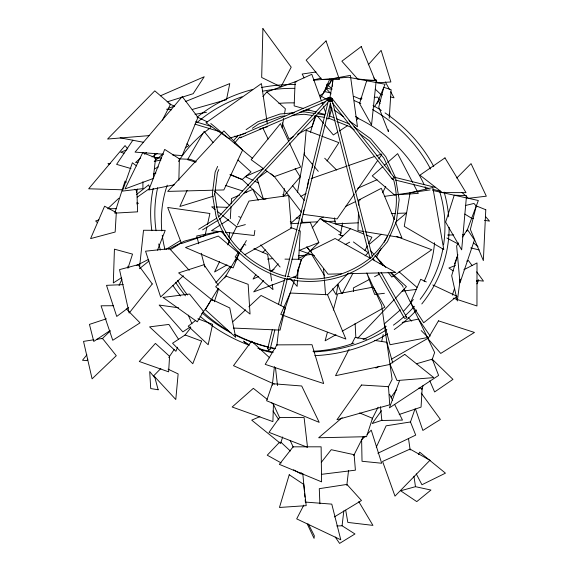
<?xml version="1.0" encoding="UTF-8"?>
<svg xmlns="http://www.w3.org/2000/svg" width="572" height="572" viewBox="0 0 572 572"><rect width="100%" height="100%" fill="white"/><g stroke="black" fill="none" stroke-linecap="round" stroke-linejoin="round"><path stroke-width="0.86" d="M332.382 86.336L332.468 79.229L320.263 98.234M370.82 258.229L369.977 257.829L370.313 256.957M178.85 180.302L179.379 158.859L164.686 149.414L148.756 189.997L174.474 184.756M358.494 212.226L357.936 230.552L363.213 231.417M358.708 205.241L358.866 200.007L381.302 188.324L394.337 219.627M297.483 280.23L297.14 286.386L290.676 279.029M297.583 278.471L298.083 269.677M298.677 259.13L300.264 230.988L298.634 230.402M116.309 212.62L115.158 232.039L90.59 238.61L104.605 206.192L115.53 212.191M228.821 243.322L229.036 239.811M229.143 238.059L229.458 232.79M230.294 218.747L231.031 206.456M231.188 203.825L231.503 198.555L239.697 195.031M388.459 129.794L388.345 131.581L378.743 107.136L383.783 87.344L391.112 89.668L389.225 118.204M214.314 195.052L214.45 193.286M466.445 196.525L461.661 249.857L445.652 222.108L454.232 195.209L466.523 195.638M154.461 157.565L154.797 154.04M139.582 266.981L143.522 230.259L165.222 230.38L157.493 250.2M272.301 385.228L274.438 366.609M276.884 345.338L279.022 326.726L294.716 279.558M335.235 537.022L339.604 543.4L354.962 533.969L342.077 525.775L343.822 510.853M346.804 485.399L348.555 470.484M326.748 85.707L326.369 88.731L331.052 93.894M330.552 105.863L328.943 118.118L328.042 119.026L326.498 118.118M460.203 279.157L457.314 300.958L451.687 275.683L457.185 256.785M254.869 230.387L254.132 235.485L225.404 232.253M283.247 196.453L284.52 188.538M303.746 209.974L303.053 214.328L337.13 218.919L354.397 194.03M307.228 188.181L308.615 179.458M337.966 284.37L336.236 294.88L332.532 288.781M282.039 127.899L283.705 118.34M284.463 113.992L285.371 108.78L266.802 91.963L262.855 96.604M297.526 192.263L304.111 154.426L306.184 130.266L320.084 135.535M329.937 97.311A1.266 1.258 7.5 0 1 331.474 98.856A1.266 1.258 7.5 0 1 329.358 99.414A1.266 1.258 7.5 0 1 329.937 97.311L333.383 78.521L350.379 75.347L357.471 126.777L348.977 120.642M342.592 222.987L340.34 235.099L342.85 235.864M381.688 341.391L383.19 334.506M384.684 327.62L385.056 325.897M206.928 227.055L205.062 235.535L181.546 243.543L167.71 207.464L209.91 213.492L207.486 224.517M274.839 330.023L270.184 349.106L268.747 349.685L267.725 348.512L272.379 329.422M278.514 304.268L284.863 278.242M280.759 305.727L287.53 277.963M328.192 101.516L285.285 276.505L285.528 276.226M287.959 276.233L330.43 102.974M327.391 332.282L325.118 340.812L335.986 334.692M333.297 310.103L337.609 293.886L373.294 287.087L384.892 307.15L342.199 331.195M304.604 152.724L304.111 154.426L313.184 165.258M310.474 132.289L315.122 116.116M136.393 192.478L137.387 189.053M331.202 79.065L329.951 83.154L326.791 84.77M329.458 116.445L331.781 108.895M127.928 268.304L132.532 254.111L114.429 249.163L113.32 282.947L121.371 277.792M452.352 295.102L454.547 288.417M282.704 436.951L280.545 443.493L251.716 420.148L259.91 416.616M214.307 301.773L218.754 288.381M295.281 277.878L295.838 276.19M297.805 270.299L301.444 259.345L318.854 242.521L310.346 222.479L300.593 223.109M410.317 422.429L415.007 408.944M421.743 389.561L423.208 385.349M432.003 360.067L434.641 352.481L403.982 288.91M316.13 115.58L312.19 126.333L297.49 134.413M399.621 380.494L389.403 407.865L438.61 375.432L432.318 359.152L416.344 363.799M454.483 263.985L457.929 254.797M466.723 231.41L478.335 200.507L432.711 190.476M376.991 103.682L385.078 84.241L348.327 77.227L313.742 80.216M177.606 347.233L175.897 351.308L149.578 326.877L168.883 324.431L178.55 339.303M217.632 166.409L215.129 172.058L212.348 193.915L216.03 216.195C226.483 246.918 252.338 269.026 283.068 278.135C314.278 285.943 347.869 280.023 372.722 259.009M218.84 169.541L217.446 172.687L214.743 193.987L218.147 215.258L218.876 216.817M119.062 285.542L121.965 279.107M187.115 190.419L179.858 206.499L213.406 196.189M329.894 78.9L323.352 93.429L319.576 95.703M376.269 447.24L386.121 425.825L410.474 421.964L415.715 435.099L377.885 453.26M418.568 454.49L419.691 452.166L445.459 473.158L421.943 484.749L416.259 473.881M219.598 261.611L214.572 271.965L226.984 264.879M227.72 244.88L229.651 240.898M230.423 239.303L236.608 226.562M237.387 224.968L248.984 201.072L288.717 195.481L291.377 228.128L244.823 254.697M476.905 283.891L478.464 280.73M382.575 192.828L385.75 186.436M353.682 455.605L363.291 436.558M372.093 419.097L378.099 407.192M388.109 387.351L392.113 379.415L381.617 305.126L366.802 273.016L374.681 294.473L384.42 293.293M162.427 120.127L170.499 104.319L154.783 90.855L107.586 139.032L149.421 135.585M349.099 349.163L335.528 375.69L390.369 364.328M351.887 343.7L355.083 337.459L366.559 339.196M303.803 505.126L296.689 518.875L340.783 539.789L331.781 504.125L305.384 502.073M381.023 248.548L376.505 257.2L382.847 265.415M384.305 242.256L387.594 235.971M342.27 293.507L352.967 273.187M364.9 250.515L367.367 245.831M368.604 243.486L371.893 237.23L366.151 234.935M219.426 219.333L219.977 218.282M239.468 252.853L224.667 278.013M240.333 251.315L246.368 240.533M218.154 288.588L206.056 308.229L201.702 313.792M255.863 274.51L253.06 279.05L258.708 276.469M374.36 106.964L378.135 100.922L380.108 103.668M327.02 160.982L338.889 142.657L321.721 136.157M241.255 136.987L240.383 137.766L239.346 137.273M458.594 242.9L456.635 245.867L459.981 282.918L474.481 239.933L467.417 229.558L462.512 236.972M132.89 140.14L116.602 164.364L130.974 168.568M168.783 357.514L174.203 349.456M87.852 359.166L86.865 360.625L82.49 360.253L86.887 354.812M267.725 348.512L267.989 348.112M355.412 192.564L377.763 160.353M378.778 158.887L381.831 154.497M381.431 410.71L372.229 423.545L382.332 420.148M391.148 397.168L396.768 389.325M238.681 252.037L235.156 256.914L272.994 289.618L272.193 284.341M240.19 249.95L244.215 244.387L245.831 245.081M184.827 335.356L190.812 327.706M321.335 462.319L331.238 449.706L354.132 454.704L355.405 470.17L321.357 474.352M233.569 140.691L238.038 135.428M234.656 143.029L239.754 137.03M372.315 255.934C393.221 236.486 401.308 206.392 393.4 179.007M372.901 258.859L387.423 241.749L396.375 221.578L399.149 199.714L395.559 177.656L385.778 156.714L370.642 138.717L353.975 126.734M312.155 227.928L320.148 218.633L323.309 217.117M263.635 280.516L253.689 291.899L284.263 280.502M271.829 271.142L278.264 263.778M476.719 281.667L478.464 279.679M215.787 282.79L230.423 266.309M235.113 261.039L236.865 259.059M368.254 64.793L381.124 50.357L390.883 81.96L377.491 82.797L373.809 77.899M218.239 217.246L327.742 99.135M219.841 219.212L327.649 102.931M357.786 338.202L394.265 299.542M395.481 298.255L406.427 286.658L391.069 272.608M279.601 442.163L267.246 455.198L281.188 462.934M327.541 294.709L345.86 339.06L280.745 314.378L290.233 293.036L327.541 294.709L348.477 273.073M365.1 255.898L368.182 252.717L353.396 241.935M160.896 368.425L153.768 375.74L175.79 399.506L178.142 373.909L168.089 369.162M456.742 178.064L471.042 163.613L486.329 196.196L468.389 198.32L461.997 192.464M365.236 436.214L361.626 439.861L362.026 461.268L381.688 463.241L371.249 430.144L367.038 434.398M102.081 338.846L110.403 330.852M338.374 240.233L350.572 228.707L363.692 233.955M118.804 198.269L107.693 208.737L116.545 208.658M183.369 275.761L160.639 297.011L145.545 251.187L169.627 248.656L189.21 270.299M232.747 321.764L245.617 309.81M248.834 306.821L261.054 295.459L285.321 307.8L280.08 330.108L233.362 328.049M140.691 157.822L135.571 162.548L138.031 162.262M144.537 154.276L146.453 152.502M300.271 214.857L291.834 222.465L290.24 221.657M382.947 166.523L372.25 175.89L394.501 194.959L396.26 194.838M384.284 165.351L386.293 163.599M387.63 162.427L397.654 153.639L412.655 182.461M400.393 309.86L384.27 323.909L390.061 344.723L428.092 337.437L421.171 330.544M342.17 417.66L318.668 437.766L366.523 436.686L372.508 418.282L359.624 412.948M154.905 160.832L162.884 154.025M369.669 243.972L381.245 234.234M395.538 222.201L406.427 213.034L397.519 213.342M371.185 257.271L371.364 257.121C349.928 274.817 320.692 283.119 293.329 277.27M139.389 268.733L149.035 260.975M136.408 194.652L148.663 184.863L149.607 187.609M262.198 252.631L265.665 249.9M195.767 320.334L188.231 326.162L208.179 344.744L212.598 324.331L197.826 318.747M128.7 307.536L116.724 316.445L106.514 285.342L123.187 284.606M267.138 171.264L257.114 178.707L263.463 199.278L266.023 199.02M379.408 263.735L381.51 262.19M137.266 197.147L149.85 188.295M152.002 156.942L157.128 153.475M246.11 129.672L257.836 121.757L280.173 113.992L293.929 112.777M252.323 128.285L258.78 123.938L280.609 116.345L284.97 115.959M109.895 330.695L93.772 341.434L89.446 324.388L106.385 318.797M190.505 326.805L182.833 331.874L159.152 305.055L178.586 307.793M337.802 132.025L333.34 134.949L324.817 124.818M339.296 131.052L347.49 125.69M356.42 119.841L358.658 118.383L355.591 116.566M220.434 224.903L211.476 230.688L223.659 232.06M221.929 223.938L228.657 219.591M185.314 147.833L188.967 145.538L186.93 143.837M166.166 249.292L180.502 240.462M198.613 229.315L216.731 218.175M170.206 249.764L181.481 242.821M202.545 229.858L218.34 220.141M300.815 196.539L306.091 193.322M334.334 516.931L361.483 500.514L346.925 484.42L319.283 488.674L319.898 503.796M236.293 259.566L237.845 258.68M375.89 368.075L378.979 366.309M391.327 359.259L428.371 338.095M293.622 136.536L288.982 139.089L282.182 122.808M345.038 244.709L349.671 242.178M369.819 279.229L353.346 287.938L353.525 291.477M374.531 276.741L379.236 274.245M463.892 269.719L477.012 262.941L476.962 305.97L453.224 298.169M136.35 265.608L148.155 259.595M168.618 249.17L184.356 241.155L220.363 231.388M345.431 206.471L355.705 201.523M154.461 168.833L158.444 166.924M270.813 270.949L274.045 269.476M298.255 258.43L306.327 254.747M357.521 188.352L377.048 179.708M160.453 95.796L204.24 76.734L193.143 93.708L167.103 101.902M243.794 193.272L252.81 189.396L258.215 200.293M246.003 176.205L263.199 168.869M240.061 135.228L328.678 97.576M240.383 137.766L325.883 101.444M168.154 108.544L174.732 105.884M185.407 101.559L229.772 83.591L226.483 99.714L192.256 109.474M299.177 250.464L318.854 242.521M126.391 150.014L120.663 152.266L124.002 153.182M455.398 265.487L448.906 267.996L453.224 270.928M466.759 261.104L468.382 260.474L472.022 265.451M136.83 203.904L138.474 203.282L136.765 202.845M153.446 173.959L155.906 173.03M285.914 279.887L296.661 275.883L301.444 259.345L291.899 259.216M266.802 91.963L295.123 81.825L311.797 74.303L321.4 100.822M311.132 178.586L347.154 166.03M348.827 165.444L374.796 156.392M376.476 155.813L381.503 154.061M399.17 414.486L421.056 407.121L422.165 388.352L418.632 388.181M98.942 219.87L95.646 220.978L97.44 222.708M245.653 133.305L228.657 138.431L205.956 122.801L261.44 83.576L267.36 124.002M259.252 129.2L267.746 126.641M415.472 486.679L400.636 490.776L416.773 501.608L430.952 490.047L415.472 486.679L413.956 476.211M245.352 224.61L236.858 226.912L222.579 215.515M313.463 79.994L321.128 78.142M465.322 205.527L473.966 203.453L476.841 206.721M154.24 161.397L160.968 159.974M402.223 322.401L418.532 319.083L430.201 336.064M220.349 231.324L196.718 235.986L198.749 243.772M289.489 113.563L294.673 112.605M302.445 111.175L309.359 109.895M195.031 114.343L206.449 112.284M93.872 339.775L83.526 341.377L92.092 378.843L116.273 355.712L102.502 338.438L96.461 339.375M316.03 71.972L302.173 74.038L304.182 77.878M358.866 200.007L360.625 199.757M384.377 196.389L395.817 194.766M397.576 194.523L430.13 189.911M402.137 291.155L416.309 289.439M154.562 158.137L159.874 157.522M267.582 259.152L272.837 258.587M298.269 255.87L312.298 254.368M299.95 112.241L304.247 111.862L315.479 113.549M291.949 115.337L304.154 114.257L312.913 115.573M296.897 81.674L295.123 81.825L294.144 105.891L303.51 108.508M398.026 194.723L418.325 193.365L413.463 184.02M360.274 98.27L362.019 98.155M374.202 97.362L377.684 97.133L380.637 101.559M290.833 223.738L298.813 223.223M110.539 163.406L107.972 163.549L109.409 164.514M358.215 222.823L335.406 223.881L334.427 217.882M336.779 526.004L342.077 525.775M317.66 221.85L302.595 222.408L301.658 218.99M323.859 221.621L335.385 221.2M391.284 213.556L395.738 213.406M213.156 190.211L167.696 191.398L223.881 130.874L242.592 150.071L223.852 189.933L214.936 190.169M341.42 273.838L328.042 274.16L310.153 250.936L335.092 238.503L370.12 258.136M347.662 273.688L395.81 272.529L372.458 259.445M447.619 235.049L453.732 234.942M462.469 234.792L464.214 234.756M113.42 305.727L101.058 305.798L112.763 340.276L140.033 322.858L126.262 308.859M284.956 259.123L289.296 259.188M122.379 189.79L88.689 188.781L125.061 145.581L127.806 149.02M214.371 206.921L211.704 206.835L215.108 209.545M216.152 206.978L227.699 207.343M296.21 218.025L299.771 218.175M154.476 157.758L161.497 158.065M179.065 158.844L190.49 159.352L196.232 161.597M163.528 154.225L135.049 152.116L182.246 96.554L197.962 117.403L182.218 155.605L172.429 154.883M476.605 280.394L483.469 281.102L476.705 271.857M166.516 109.209L171.664 109.817M318.068 113.935L324.982 114.972M314.664 115.837L324.303 117.281M285.449 276.083L283.698 275.818C255.234 267.296 229.637 246.932 219.605 218.375M287.201 276.347L289.825 276.741M374.51 340.397L386.865 342.27L392.749 362.963M473.359 218.547L471.657 218.275L464.822 214.078M484.412 220.306L489.51 221.121L485.478 216.538M364.965 231.703L387.816 235.442M389.575 235.728L401.88 237.745L395.71 222.916M120.17 137.816L143.658 142.321M470.72 247.919L479.229 249.943M393.443 176.991L435.271 187.351M395.538 180.087L428.449 188.238M432.782 189.311L440.576 191.241M382.482 94.873L380.83 94.444L375.253 89.168M390.733 96.99L394.029 97.841L390.726 91.792M306.063 109.216L316.28 112.062M317.982 112.541L324.796 114.436M195.645 121.772L211.769 126.626M194.973 124.181L219.505 131.567M234.734 136.15L237.273 136.915M195.846 162.212L187.53 159.667L204.097 131.403L213.056 142.478M321.922 219.598L350.572 228.707M225.582 185.464L242.585 190.969M245.138 191.792L246.839 192.342M405.619 316.552L406.578 317.16L406.306 318.139L404.468 318.311L378.292 272.465M299.37 250.293L314.378 255.598M290.469 227.434L297.004 229.808M396.267 236.4L431.81 249.742L391.834 277.055L388.131 272.265M229.858 174.71L242.156 179.508L248.613 185.5M332.604 103.175L392.406 179.229L393.536 179.329L394.322 178.314L393.972 177.206L332.096 98.506M329.243 115.823L334.098 117.782M336.522 118.769L349.463 124.002M328.621 118.139L335.185 120.799M336.822 121.457L349.942 126.77L354.197 129.823M238.653 216.588L240.29 217.253M230.838 174.624L242.156 179.508L251.015 171.943L237.966 159.981M253.911 248.563L267.653 254.476L270.191 271.164M274.303 384.119L233.49 365.665L251.58 341.205L269.712 357.865M426.34 281.939L420.685 279.293L410.574 302.581L423.695 322.737L457.035 296.317L432.804 284.963M168.883 103.553L174.524 106.242M197.097 116.988L207.579 121.986M245.188 176.555L253.174 180.423M254.769 181.202L258.766 183.14M282.725 194.759L284.327 195.531L300.207 176.862L295.088 168.583M338.781 234.327L342.664 236.265M446.854 237.995L458.301 244.065M293.586 469.805L301.33 474.102L301.029 472.393M319.584 95.259L326.476 99.342M320.148 218.633L341.484 233.169M359.859 133.898L369.069 140.512L383.876 158.115L390.798 172.916M243.393 341.084L246.997 343.672M330.559 107.357L331.974 108.38M334.098 109.91L343.307 116.552M263.821 168.933L251.151 159.702L280.437 123.631L288.667 141.32M265.229 169.963L274.381 176.626L301.43 212.198M136.536 165.901L132.389 162.784L122.429 191.105L142.943 188.631L142.871 181.753M267.203 399.342L253.339 388.331L232.16 407.007L272.908 421.614L273.445 404.297L271.364 402.645M217.145 211.175L221.221 214.428M212.934 300.665L178.621 272.908L203.975 264.736L218.29 285.235M126.369 182.161L125.053 181.074L114.765 213.134L137.609 211.833L136.858 190.891L134.892 189.253M210.803 123.516L252.502 158.351M270.964 173.774L274.381 176.626L300.636 167.053L289.418 142.928M473.423 242.757L478.028 246.754M398.991 271.757L416.974 287.38M249.907 186.701L263.463 199.278M280.823 442.135L290.347 451.008M326.941 84.198L332.11 89.032M214.693 191.191L229.944 205.777M432.368 359.366L452.96 379.372L434.627 391.956L429.779 380.802M324.696 158.23L336.665 170.048M407.95 317.381L411.726 321.142M306.513 246.982L311.483 252.073M370.241 250.322L373.816 254.247M375.01 255.562L385.743 267.346M390.512 272.587L402.431 285.685L403.203 287.294M260.746 244.923L280.116 266.988M127.77 266.237L128.893 267.56M317.431 116.037L323.68 123.466M314.321 166.609L318.289 171.35M292.7 185.836L304.361 200.415M221.221 231.152L228.886 240.733M421.221 393.086L440.376 419.412L422.865 430.444L415.522 409.087M389.01 114.1L389.99 115.58M392.406 179.229L392.063 178.121M273.023 410.961L278.836 419.905M307.078 246.839L308.93 249.892M311.704 254.468L324.667 275.818M358.78 501.63L372.937 525.382L347.833 522.415L345.695 510.138M373.209 258.43L374.531 260.746M381.116 272.336L406.578 317.16M385.349 81.96L389.482 89.525M308.351 524.009L314.314 535.735L314.064 538.374L307.243 523.952M389.589 394.337L392.714 400.579M394.666 404.483L402.488 420.084L381.839 420.484L380.466 406.649M262.805 127.871L268.139 139.06M273.016 403.367L279.744 417.91M290.204 440.54L293.193 447.004M188.295 315.129L191.942 323.838M337.787 284.377L341.52 293.465M322 102.481L322.894 104.969M323.495 106.621L325.897 113.256M201.244 253.282L204.862 267.11M332.118 100.264L372.336 256.885M330.38 103.625L369.977 257.829M270.456 272.923L271.657 280.831M408.522 438.703L410.167 450.042M270.12 348.627L270.184 349.106M275.497 367.918L277.506 385.564M302.795 473.416L304.461 491.834M304.619 493.593L304.933 497.104M305.176 499.735L305.412 502.366M323.523 268.411L324.267 278.106M324.403 279.865L325.554 294.852M355.119 323.33L355.827 337.48M312.355 163.406L312.419 167.81M312.534 175.74L312.569 178.378M442.993 248.334A145.896 130.909 14 0 1 420.148 299.37M414.407 306.299A145.896 130.909 14 0 1 405.548 315.286M404.211 316.488A145.896 130.909 14 0 1 393.407 325.153M386.851 329.586A145.896 130.909 14 0 1 313.813 351.88M275.096 348.763A145.896 130.909 14 0 1 269.891 347.612M268.175 347.197A145.896 130.909 14 0 1 234.177 334.527M231.067 332.904A145.896 130.909 14 0 1 202.366 313.149M185.471 295.838A145.896 130.909 14 0 1 175.525 282.218M160.432 250A145.896 130.909 14 0 1 158.716 243.972M156.07 230.766A145.896 130.909 14 0 1 157.65 187.723M196.832 122.751A145.896 130.909 14 0 1 242.063 96.754M262.455 91.248A145.896 130.909 14 0 1 294.752 88.367M323.802 91.434A145.896 130.909 14 0 1 330.738 92.964M354.311 100.658A145.896 130.909 14 0 1 360.818 103.525M372.572 109.609A145.896 130.909 14 0 1 430.537 169.026M439.332 190.369A145.896 130.909 14 0 1 443.579 244.852M449.127 227.384A150.107 134.685 14 0 1 421.8 303.954M416.631 309.974A150.107 134.685 14 0 1 394.23 329.508M387.559 333.862A150.107 134.685 14 0 1 314.836 355.648M273.259 352.238A150.107 134.685 14 0 1 257.793 348.191M249.335 345.295A150.107 134.685 14 0 1 200.057 316.259M180.552 296.01A150.107 134.685 14 0 1 172.88 285.442M151.866 230.68A150.107 134.685 14 0 1 153.21 188.36M197.14 117.181A150.107 134.685 14 0 1 223.037 100.508M223.809 100.121A150.107 134.685 14 0 1 252.731 89.482M261.311 87.545A150.107 134.685 14 0 1 295.545 84.584M325.632 87.952A150.107 134.685 14 0 1 331.724 89.318M353.775 96.361A150.107 134.685 14 0 1 361.182 99.521M373.03 105.498A150.107 134.685 14 0 1 381.352 110.46M385.049 112.891A150.107 134.685 14 0 1 433.74 166.473M444.122 192.085A150.107 134.685 14 0 1 448.698 216.802M434.556 242.735A137.58 123.445 14 0 1 424.117 281.395M413.327 299.478A137.58 123.445 14 0 1 403.596 311.147M386.214 326.255A137.58 123.445 14 0 1 363.02 339.489M353.932 343.121A137.58 123.445 14 0 1 312.977 351.294M275.246 348.527A137.58 123.445 14 0 1 270.091 347.404M268.39 346.99A137.58 123.445 14 0 1 234.849 334.32M228.714 330.945A137.58 123.445 14 0 1 203.096 312.076M187.437 294.995A137.58 123.445 14 0 1 177.627 280.351M164.936 249.299A137.58 123.445 14 0 1 162.262 235.278M161.79 230.873A137.58 123.445 14 0 1 167.203 185.171M178.507 161.433A137.58 123.445 14 0 1 203.06 133.512M204.418 132.397A137.58 123.445 14 0 1 210.789 127.585M278.836 103.368A137.58 123.445 14 0 1 294.001 102.888M357.536 118.082A137.58 123.445 14 0 1 423.974 184.306M425.06 186.737A137.58 123.445 14 0 1 426.09 189.189M272.322 352.595A75.054 67.339 14 0 1 259.431 349.149M248.799 344.523A75.054 67.339 14 0 1 247.247 343.693M246.482 343.264A75.054 67.339 14 0 1 244.201 341.927M269.212 350.429A1.266 1.137 14 0 1 267.982 350.128M262.898 28.6L261.676 77.47L280.959 86.894L291.212 67.174L262.898 28.6M485.785 209.745L483.361 260.625L470.356 229.422L476.304 205.906L485.785 209.745M169.584 356.327L168.618 371.836L139.289 361.49L155.405 343.4L169.584 356.327M376.262 80.073L371.535 124.939L359.559 103.503L366.702 80.738L376.262 80.073M155.627 157.808L153.246 178.514L125.003 188.946L142.7 152.667L155.627 157.808M410.117 192.743L404.261 226.362L443.8 249.521L432.811 187.516L410.117 192.743M289.225 474.753L279.465 507.464L306.199 505.669L303.796 484.463L289.225 474.753M272.472 383.705L266.609 400.743L319.205 422.365L301.709 385.993L272.472 383.705M201.551 341.069L192.8 363.735L172.551 343.243L185.135 334.963L201.551 341.069M239.11 253.496L233.111 267.925L185.5 247.483L218.304 236.064L239.11 253.496M438.481 320.842L427.992 338.703L440.733 353.432L474.453 332.439L438.481 320.842M211.526 299.342L205.384 309.759L235.7 337.337L229.758 307.929L211.526 299.342M276.934 344.88L265.215 364.378L323.666 383.54L312.019 344.709L276.934 344.88M203.553 311.425L197.276 321.814L162.97 297.426L189.539 294.037L203.553 311.425M361.468 385.02L336.972 419.748L389.725 404.812L388.474 386.643L361.468 385.02M279.558 417.524L269.004 432.346L307.522 447.318L304.104 417.596L279.558 417.524M293.114 446.832L279.35 464.364L321.6 481.853L321.121 446.811L293.114 446.832M152.259 283.955L129.143 313.056L119.512 269.619L138.131 264.693L152.259 283.955M225.868 276.062L215.665 286.779L250.043 314.057L248.162 284.341L225.868 276.062M429.958 460.288L394.987 496.138L382.582 461.432L410.031 449.099L429.958 460.288M326.047 40.912L306.156 60.182L321.721 79.529L339.453 79.572L326.047 40.912M361.254 46.568L341.877 61.197L357.622 79L375.175 80.588L361.254 46.568M444.973 157.886L419.941 175.175L442.32 192.585L466.023 192.65L444.973 157.886M404.776 354.39L389.947 364.085L397.032 380.544L433.769 377.613L404.776 354.39M158.158 389.761L150.722 388.567L149.7 371.564L154.998 378.028L158.158 389.761M328.471 101.101A1.266 0.851 13.8 0 0 330.595 101.616A1.266 0.851 13.8 0 0 329.822 100.121A1.266 0.851 13.8 0 0 328.471 101.101M327.541 100.129A1.266 0.951 42.8 0 0 329.465 100.972A1.266 0.951 42.8 0 0 328.8 99.063A1.266 0.951 42.8 0 0 327.541 100.129M327.806 98.355A1.266 1.158 67 0 0 329.172 100.043A1.266 1.158 67 0 0 329.801 98.034A1.266 1.158 67 0 0 327.806 98.355M330.966 100.629A1.266 1.151 -38.2 0 0 332.425 99.006A1.266 1.151 -38.2 0 0 330.366 98.706A1.266 1.151 -38.2 0 0 330.966 100.629M330.044 101.43A1.266 0.944 -14.4 0 0 332.125 100.758A1.266 0.944 -14.4 0 0 330.58 99.764A1.266 0.944 -14.4 0 0 330.044 101.43"/></g></svg>
